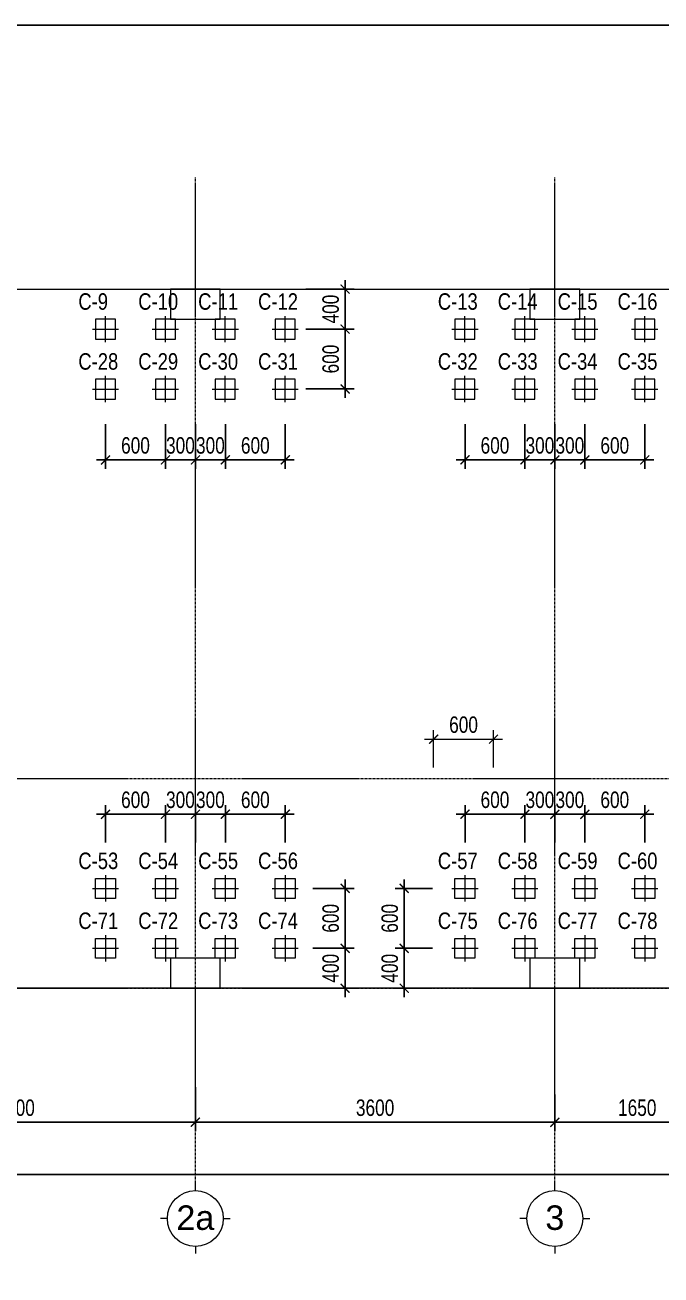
# Model space of a CAD drawing. Extents: x -165145 to 691808, y -202842 to 311040.
# Drawn here: x 223734 to 230104, y 71524 to 84039 of the extents above; entities that cross this region are included whole.
import ezdxf
from ezdxf.enums import TextEntityAlignment as Align

# ---------------------------------------------------------------- set-up
doc = ezdxf.new("R2010")
doc.units = 0
doc.header["$LTSCALE"] = 10
doc.header["$MEASUREMENT"] = 0
doc.linetypes.add('CENTER', pattern=[2, 1.25, -0.25, 0.25, -0.25])
doc.linetypes.add('HIDDEN', pattern=[2.3807, 1.587, -0.7937])
doc.layers.get('0').update_dxf_attribs({"linetype": 'CONTINUOUS'})
doc.layers.get('Defpoints').update_dxf_attribs({"color": 5, "linetype": 'CONTINUOUS'})
for name, color, linetype, lineweight in [('coc 20', 6, 'CONTINUOUS', 20), ('GE_KC_DIM', 1, 'CONTINUOUS', 20), ('GE_KC_GHICHU', 4, 'CONTINUOUS', 20), ('GE_KC_NETMANH', 8, 'CONTINUOUS', 20), ('GE_KC_NETTHAY', 2, 'CONTINUOUS', 20), ('GE_KC_TEXT', 4, 'CONTINUOUS', 20), ('GE_KC_TEXT TRUC', 4, 'CONTINUOUS', 20), ('GE_KC_TRUC', 5, 'CENTER', 20), ('L-SITE', 91, 'CONTINUOUS', 9)]:
    doc.layers.add(name, color=color, linetype=linetype, lineweight=lineweight)
doc.layers.add('GE_KC_AXIS', color=5, linetype='CENTER')
doc.styles.add('Arial', font='arial.ttf', dxfattribs={"height": 400})
doc.styles.add('GE_KC-Arial', font='arial.ttf', dxfattribs={"width": 0.75})
doc.dimstyles.new('GE_KC_DIM75', dxfattribs={"dimscale": 75, "dimtxt": 2.2, "dimasz": 1.2, "dimexe": 1.2, "dimexo": 0, "dimgap": 0.8, "dimtad": 1, "dimdec": 0, "dimzin": 1, "dimdsep": 46, "dimtxsty": 'GE_KC-Arial', "dimblk": 'ARCHTICK', "dimcen": 1.2, "dimdle": 1.2, "dimclrd": 1, "dimclre": 1, "dimclrt": 4, "dimadec": 0, "dimazin": 0, "dimtfac": 1, "dimtdec": 0, "dimtix": 1, "dimtmove": 2, "dimatfit": 3, "dimfxl": 0.15, "dimtvp": 0.833333, "dimtolj": 1, "dimtzin": 0, "dimarcsym": 0})

# ---------------------------------------------------------------- blocks, each defined once
blk = doc.blocks.new('Grid - M_Grid Head - Circle-24584-TẦNG 2')
at = {"layer": 'L-SITE'}
for p, q in [((0, 4), (0, 5)), ((-4, 0), (-5, 0)), ((4, 0), (5, 0)), ((0, -4), (0, -5))]:
    blk.add_line(p, q, dxfattribs=at)
blk.add_circle((0, 0), 4, dxfattribs=at)
blk = doc.blocks.new('_ArchTick')
at = {"color": 0, "linetype": 'ByBlock', "const_width": 0.15}
blk.add_lwpolyline([(-0.5, -0.5), (0.5, 0.5)], dxfattribs=at)
blk = doc.blocks.new('*D1466')
at = {"layer": 'Defpoints', "color": 0, "transparency": 16777216}
for p in [(10800, -1062), (12450, -1062), (12450, -1341)]:
    blk.add_point(p, dxfattribs=at)
at = {"layer": 'GE_KC_DIM', "color": 1, "lineweight": -2, "transparency": 16777216}
for p, q in [((10800, -1062), (10800, -1431)), ((12450, -1062), (12450, -1431)), ((10710, -1341), (12540, -1341))]:
    blk.add_line(p, q, dxfattribs=at)
at = {"layer": 'GE_KC_DIM', "color": 1, "lineweight": -2, "transparency": 16777216, "xscale": 90, "yscale": 90, "zscale": 90, "rotation": 180}
blk.add_blockref('_ArchTick', (10800, -1341), dxfattribs=at)
at = {"layer": 'GE_KC_DIM', "color": 1, "lineweight": -2, "transparency": 16777216, "xscale": 90, "yscale": 90, "zscale": 90}
blk.add_blockref('_ArchTick', (12450, -1341), dxfattribs=at)
at = {"layer": 'GE_KC_DIM', "color": 4, "transparency": 16777216, "insert": (11625, -1197), "char_height": 165, "attachment_point": 5, "style": 'GE_KC-Arial'}
blk.add_mtext('\\A1;1650', dxfattribs=at)
blk = doc.blocks.new('*D1468')
at = {"layer": 'Defpoints', "color": 0, "transparency": 16777216}
for p in [(-2650, -991), (14850, -1062), (14850, -1866)]:
    blk.add_point(p, dxfattribs=at)
at = {"layer": 'GE_KC_DIM', "color": 1, "lineweight": -2, "transparency": 16777216}
for p, q in [((-2650, -991), (-2650, -1956)), ((14850, -1062), (14850, -1956)), ((-2740, -1866), (14940, -1866))]:
    blk.add_line(p, q, dxfattribs=at)
at = {"layer": 'GE_KC_DIM', "color": 1, "lineweight": -2, "transparency": 16777216, "xscale": 90, "yscale": 90, "zscale": 90, "rotation": 180}
blk.add_blockref('_ArchTick', (-2650, -1866), dxfattribs=at)
at = {"layer": 'GE_KC_DIM', "color": 1, "lineweight": -2, "transparency": 16777216, "xscale": 90, "yscale": 90, "zscale": 90}
blk.add_blockref('_ArchTick', (14850, -1866), dxfattribs=at)
at = {"layer": 'GE_KC_DIM', "color": 4, "transparency": 16777216, "insert": (4525, -1710), "char_height": 165, "attachment_point": 5, "style": 'GE_KC-Arial'}
blk.add_mtext('\\A1;17500', dxfattribs=at)
blk = doc.blocks.new('*D1472')
at = {"layer": 'Defpoints', "color": 0, "transparency": 16777216}
for p in [(3600, -991), (7200, -991), (7200, -1341)]:
    blk.add_point(p, dxfattribs=at)
at = {"layer": 'GE_KC_DIM', "color": 1, "lineweight": -2, "transparency": 16777216}
for p, q in [((3600, -991), (3600, -1431)), ((7200, -991), (7200, -1431)), ((3510, -1341), (7290, -1341))]:
    blk.add_line(p, q, dxfattribs=at)
at = {"layer": 'GE_KC_DIM', "color": 1, "lineweight": -2, "transparency": 16777216, "xscale": 90, "yscale": 90, "zscale": 90, "rotation": 180}
blk.add_blockref('_ArchTick', (3600, -1341), dxfattribs=at)
at = {"layer": 'GE_KC_DIM', "color": 1, "lineweight": -2, "transparency": 16777216, "xscale": 90, "yscale": 90, "zscale": 90}
blk.add_blockref('_ArchTick', (7200, -1341), dxfattribs=at)
at = {"layer": 'GE_KC_DIM', "color": 4, "transparency": 16777216, "insert": (5400, -1197), "char_height": 165, "attachment_point": 5, "style": 'GE_KC-Arial'}
blk.add_mtext('\\A1;3600', dxfattribs=at)
blk = doc.blocks.new('*D1473')
at = {"layer": 'Defpoints', "color": 0, "transparency": 16777216}
for p in [(7200, -991), (10800, -1062), (10800, -1341)]:
    blk.add_point(p, dxfattribs=at)
at = {"layer": 'GE_KC_DIM', "color": 1, "lineweight": -2, "transparency": 16777216}
for p, q in [((7200, -991), (7200, -1431)), ((10800, -1062), (10800, -1431)), ((7110, -1341), (10890, -1341))]:
    blk.add_line(p, q, dxfattribs=at)
at = {"layer": 'GE_KC_DIM', "color": 1, "lineweight": -2, "transparency": 16777216, "xscale": 90, "yscale": 90, "zscale": 90, "rotation": 180}
blk.add_blockref('_ArchTick', (7200, -1341), dxfattribs=at)
at = {"layer": 'GE_KC_DIM', "color": 1, "lineweight": -2, "transparency": 16777216, "xscale": 90, "yscale": 90, "zscale": 90}
blk.add_blockref('_ArchTick', (10800, -1341), dxfattribs=at)
at = {"layer": 'GE_KC_DIM', "color": 4, "transparency": 16777216, "insert": (9000, -1197), "char_height": 165, "attachment_point": 5, "style": 'GE_KC-Arial'}
blk.add_mtext('\\A1;3600', dxfattribs=at)
blk = doc.blocks.new('coc20')
at = {"layer": 'coc 20', "color": 5, "linetype": 'CENTER', "ltscale": 0.5}
for p, q in [((8443.75, -16701.52), (8443.75, -16698.9)), ((8442.44, -16700.21), (8445.06, -16700.21))]:
    blk.add_line(p, q, dxfattribs=at)
at = {"layer": 'coc 20', "color": 0, "linetype": 'HIDDEN'}
blk.add_lwpolyline([(8442.75, -16701.21), (8444.75, -16701.21), (8444.75, -16699.21), (8442.75, -16699.21)], close=True, dxfattribs=at)
blk = doc.blocks.new('MB MONG')
at = {"layer": 'coc 20', "color": 6, "xscale": 100, "yscale": 100, "zscale": 100}
for p in [(-852925, 1676621), (-852325, 1676621), (-851725, 1676621), (-851125, 1676621), (-849325, 1676621), (-848725, 1676621), (-848125, 1676621), (-847525, 1676621), (-852925, 1676021), (-852325, 1676021), (-851725, 1676021), (-851125, 1676021), (-849325, 1676021), (-848725, 1676021), (-848125, 1676021), (-847525, 1676021)]:
    blk.add_blockref('coc20', p, dxfattribs=at)
at = {"layer": 'coc 20', "color": 6, "xscale": -100, "yscale": 100, "zscale": 100, "rotation": 180}
for p in [(-852925, -1669021), (-852325, -1669021), (-851725, -1669021), (-851125, -1669021), (-849325, -1669021), (-848725, -1669021), (-848125, -1669021), (-847525, -1669021), (-852925, -1669621), (-852325, -1669621), (-851725, -1669621), (-851125, -1669621), (-849325, -1669621), (-848725, -1669621), (-848125, -1669621), (-847525, -1669621)]:
    blk.add_blockref('coc20', p, dxfattribs=at)
blk = doc.blocks.new('*D1197')
at = {"layer": 'Defpoints', "color": 0, "transparency": 16777216}
for p in [(226546, 80995), (226940, 80995), (226546, 80395)]:
    blk.add_point(p, dxfattribs=at)
at = {"layer": 'GE_KC_DIM', "color": 1, "lineweight": -2, "transparency": 16777216}
for p, q in [((226546, 80995), (227030, 80995)), ((226940, 80305), (226940, 81085)), ((226546, 80395), (227030, 80395))]:
    blk.add_line(p, q, dxfattribs=at)
at = {"layer": 'GE_KC_DIM', "color": 1, "lineweight": -2, "transparency": 16777216, "xscale": 90, "yscale": 90, "zscale": 90}
for p, rotation in [((226940, 80995), 90), ((226940, 80395), 270)]:
    blk.add_blockref('_ArchTick', p, dxfattribs=dict(at, rotation=rotation))
at = {"layer": 'GE_KC_DIM', "color": 4, "transparency": 16777216, "insert": (226796, 80695), "char_height": 165, "attachment_point": 5, "rotation": 90, "style": 'GE_KC-Arial'}
blk.add_mtext('\\A1;600', dxfattribs=at)
blk = doc.blocks.new('*D1198')
at = {"layer": 'Defpoints', "color": 0, "transparency": 16777216}
for p in [(226546, 81395), (226940, 81395), (226546, 80995)]:
    blk.add_point(p, dxfattribs=at)
at = {"layer": 'GE_KC_DIM', "color": 1, "lineweight": -2, "transparency": 16777216}
for p, q in [((226940, 80905), (226940, 81485)), ((226546, 81395), (227030, 81395)), ((226546, 80995), (227030, 80995))]:
    blk.add_line(p, q, dxfattribs=at)
at = {"layer": 'GE_KC_DIM', "color": 1, "lineweight": -2, "transparency": 16777216, "xscale": 90, "yscale": 90, "zscale": 90}
for p, rotation in [((226940, 81395), 90), ((226940, 80995), 270)]:
    blk.add_blockref('_ArchTick', p, dxfattribs=dict(at, rotation=rotation))
at = {"layer": 'GE_KC_DIM', "color": 4, "transparency": 16777216, "insert": (226796, 81195), "char_height": 165, "attachment_point": 5, "rotation": 90, "style": 'GE_KC-Arial'}
blk.add_mtext('\\A1;400', dxfattribs=at)
blk = doc.blocks.new('*D1199')
at = {"layer": 'Defpoints', "color": 0, "transparency": 16777216}
for p in [(224541, 80042), (225141, 80042), (225141, 79685)]:
    blk.add_point(p, dxfattribs=at)
at = {"layer": 'GE_KC_DIM', "color": 1, "lineweight": -2, "transparency": 16777216}
for p, q in [((224541, 80042), (224541, 79595)), ((225141, 80042), (225141, 79595)), ((224451, 79685), (225231, 79685))]:
    blk.add_line(p, q, dxfattribs=at)
at = {"layer": 'GE_KC_DIM', "color": 1, "lineweight": -2, "transparency": 16777216, "xscale": 90, "yscale": 90, "zscale": 90, "rotation": 180}
blk.add_blockref('_ArchTick', (224541, 79685), dxfattribs=at)
at = {"layer": 'GE_KC_DIM', "color": 1, "lineweight": -2, "transparency": 16777216, "xscale": 90, "yscale": 90, "zscale": 90}
blk.add_blockref('_ArchTick', (225141, 79685), dxfattribs=at)
at = {"layer": 'GE_KC_DIM', "color": 4, "transparency": 16777216, "insert": (224841, 79829), "char_height": 165, "attachment_point": 5, "style": 'GE_KC-Arial'}
blk.add_mtext('\\A1;600', dxfattribs=at)
blk = doc.blocks.new('*D1200')
at = {"layer": 'Defpoints', "color": 0, "transparency": 16777216}
for p in [(225141, 80042), (225441, 80042), (225441, 79685)]:
    blk.add_point(p, dxfattribs=at)
at = {"layer": 'GE_KC_DIM', "color": 1, "lineweight": -2, "transparency": 16777216}
for p, q in [((225141, 80042), (225141, 79595)), ((225441, 80042), (225441, 79595)), ((225141, 79685), (225051, 79685)), ((225141, 79685), (225441, 79685)), ((225441, 79685), (225531, 79685))]:
    blk.add_line(p, q, dxfattribs=at)
at = {"layer": 'GE_KC_DIM', "color": 1, "lineweight": -2, "transparency": 16777216, "xscale": 90, "yscale": 90, "zscale": 90}
blk.add_blockref('_ArchTick', (225141, 79685), dxfattribs=at)
at = {"layer": 'GE_KC_DIM', "color": 1, "lineweight": -2, "transparency": 16777216, "xscale": 90, "yscale": 90, "zscale": 90, "rotation": 180}
blk.add_blockref('_ArchTick', (225441, 79685), dxfattribs=at)
at = {"layer": 'GE_KC_DIM', "color": 4, "transparency": 16777216, "insert": (225291, 79829), "char_height": 165, "attachment_point": 5, "style": 'GE_KC-Arial'}
blk.add_mtext('\\A1;300', dxfattribs=at)
blk = doc.blocks.new('*D1201')
at = {"layer": 'Defpoints', "color": 0, "transparency": 16777216}
for p in [(225441, 80042), (225741, 80042), (225741, 79685)]:
    blk.add_point(p, dxfattribs=at)
at = {"layer": 'GE_KC_DIM', "color": 1, "lineweight": -2, "transparency": 16777216}
for p, q in [((225441, 80042), (225441, 79595)), ((225741, 80042), (225741, 79595)), ((225441, 79685), (225351, 79685)), ((225441, 79685), (225741, 79685)), ((225741, 79685), (225831, 79685))]:
    blk.add_line(p, q, dxfattribs=at)
at = {"layer": 'GE_KC_DIM', "color": 1, "lineweight": -2, "transparency": 16777216, "xscale": 90, "yscale": 90, "zscale": 90}
blk.add_blockref('_ArchTick', (225441, 79685), dxfattribs=at)
at = {"layer": 'GE_KC_DIM', "color": 1, "lineweight": -2, "transparency": 16777216, "xscale": 90, "yscale": 90, "zscale": 90, "rotation": 180}
blk.add_blockref('_ArchTick', (225741, 79685), dxfattribs=at)
at = {"layer": 'GE_KC_DIM', "color": 4, "transparency": 16777216, "insert": (225591, 79829), "char_height": 165, "attachment_point": 5, "style": 'GE_KC-Arial'}
blk.add_mtext('\\A1;300', dxfattribs=at)
blk = doc.blocks.new('*D1202')
at = {"layer": 'Defpoints', "color": 0, "transparency": 16777216}
for p in [(225741, 80042), (226341, 80042), (226341, 79685)]:
    blk.add_point(p, dxfattribs=at)
at = {"layer": 'GE_KC_DIM', "color": 1, "lineweight": -2, "transparency": 16777216}
for p, q in [((225741, 80042), (225741, 79595)), ((226341, 80042), (226341, 79595)), ((225651, 79685), (226431, 79685))]:
    blk.add_line(p, q, dxfattribs=at)
at = {"layer": 'GE_KC_DIM', "color": 1, "lineweight": -2, "transparency": 16777216, "xscale": 90, "yscale": 90, "zscale": 90, "rotation": 180}
blk.add_blockref('_ArchTick', (225741, 79685), dxfattribs=at)
at = {"layer": 'GE_KC_DIM', "color": 1, "lineweight": -2, "transparency": 16777216, "xscale": 90, "yscale": 90, "zscale": 90}
blk.add_blockref('_ArchTick', (226341, 79685), dxfattribs=at)
at = {"layer": 'GE_KC_DIM', "color": 4, "transparency": 16777216, "insert": (226041, 79829), "char_height": 165, "attachment_point": 5, "style": 'GE_KC-Arial'}
blk.add_mtext('\\A1;600', dxfattribs=at)
blk = doc.blocks.new('*D1205')
at = {"layer": 'Defpoints', "color": 0, "transparency": 16777216}
for p in [(228141, 80042), (228741, 80042), (228741, 79685)]:
    blk.add_point(p, dxfattribs=at)
at = {"layer": 'GE_KC_DIM', "color": 1, "lineweight": -2, "transparency": 16777216}
for p, q in [((228141, 80042), (228141, 79595)), ((228741, 80042), (228741, 79595)), ((228051, 79685), (228831, 79685))]:
    blk.add_line(p, q, dxfattribs=at)
at = {"layer": 'GE_KC_DIM', "color": 1, "lineweight": -2, "transparency": 16777216, "xscale": 90, "yscale": 90, "zscale": 90, "rotation": 180}
blk.add_blockref('_ArchTick', (228141, 79685), dxfattribs=at)
at = {"layer": 'GE_KC_DIM', "color": 1, "lineweight": -2, "transparency": 16777216, "xscale": 90, "yscale": 90, "zscale": 90}
blk.add_blockref('_ArchTick', (228741, 79685), dxfattribs=at)
at = {"layer": 'GE_KC_DIM', "color": 4, "transparency": 16777216, "insert": (228441, 79829), "char_height": 165, "attachment_point": 5, "style": 'GE_KC-Arial'}
blk.add_mtext('\\A1;600', dxfattribs=at)
blk = doc.blocks.new('*D1206')
at = {"layer": 'Defpoints', "color": 0, "transparency": 16777216}
for p in [(228741, 80042), (229041, 80042), (229041, 79685)]:
    blk.add_point(p, dxfattribs=at)
at = {"layer": 'GE_KC_DIM', "color": 1, "lineweight": -2, "transparency": 16777216}
for p, q in [((228741, 80042), (228741, 79595)), ((229041, 80042), (229041, 79595)), ((228741, 79685), (228651, 79685)), ((228741, 79685), (229041, 79685)), ((229041, 79685), (229131, 79685))]:
    blk.add_line(p, q, dxfattribs=at)
at = {"layer": 'GE_KC_DIM', "color": 1, "lineweight": -2, "transparency": 16777216, "xscale": 90, "yscale": 90, "zscale": 90}
blk.add_blockref('_ArchTick', (228741, 79685), dxfattribs=at)
at = {"layer": 'GE_KC_DIM', "color": 1, "lineweight": -2, "transparency": 16777216, "xscale": 90, "yscale": 90, "zscale": 90, "rotation": 180}
blk.add_blockref('_ArchTick', (229041, 79685), dxfattribs=at)
at = {"layer": 'GE_KC_DIM', "color": 4, "transparency": 16777216, "insert": (228891, 79829), "char_height": 165, "attachment_point": 5, "style": 'GE_KC-Arial'}
blk.add_mtext('\\A1;300', dxfattribs=at)
blk = doc.blocks.new('*D1207')
at = {"layer": 'Defpoints', "color": 0, "transparency": 16777216}
for p in [(229041, 80042), (229341, 80042), (229341, 79685)]:
    blk.add_point(p, dxfattribs=at)
at = {"layer": 'GE_KC_DIM', "color": 1, "lineweight": -2, "transparency": 16777216}
for p, q in [((229041, 80042), (229041, 79595)), ((229341, 80042), (229341, 79595)), ((229041, 79685), (228951, 79685)), ((229041, 79685), (229341, 79685)), ((229341, 79685), (229431, 79685))]:
    blk.add_line(p, q, dxfattribs=at)
at = {"layer": 'GE_KC_DIM', "color": 1, "lineweight": -2, "transparency": 16777216, "xscale": 90, "yscale": 90, "zscale": 90}
blk.add_blockref('_ArchTick', (229041, 79685), dxfattribs=at)
at = {"layer": 'GE_KC_DIM', "color": 1, "lineweight": -2, "transparency": 16777216, "xscale": 90, "yscale": 90, "zscale": 90, "rotation": 180}
blk.add_blockref('_ArchTick', (229341, 79685), dxfattribs=at)
at = {"layer": 'GE_KC_DIM', "color": 4, "transparency": 16777216, "insert": (229191, 79829), "char_height": 165, "attachment_point": 5, "style": 'GE_KC-Arial'}
blk.add_mtext('\\A1;300', dxfattribs=at)
blk = doc.blocks.new('*D1208')
at = {"layer": 'Defpoints', "color": 0, "transparency": 16777216}
for p in [(229341, 80042), (229941, 80042), (229941, 79685)]:
    blk.add_point(p, dxfattribs=at)
at = {"layer": 'GE_KC_DIM', "color": 1, "lineweight": -2, "transparency": 16777216}
for p, q in [((229341, 80042), (229341, 79595)), ((229941, 80042), (229941, 79595)), ((229251, 79685), (230031, 79685))]:
    blk.add_line(p, q, dxfattribs=at)
at = {"layer": 'GE_KC_DIM', "color": 1, "lineweight": -2, "transparency": 16777216, "xscale": 90, "yscale": 90, "zscale": 90, "rotation": 180}
blk.add_blockref('_ArchTick', (229341, 79685), dxfattribs=at)
at = {"layer": 'GE_KC_DIM', "color": 1, "lineweight": -2, "transparency": 16777216, "xscale": 90, "yscale": 90, "zscale": 90}
blk.add_blockref('_ArchTick', (229941, 79685), dxfattribs=at)
at = {"layer": 'GE_KC_DIM', "color": 4, "transparency": 16777216, "insert": (229641, 79829), "char_height": 165, "attachment_point": 5, "style": 'GE_KC-Arial'}
blk.add_mtext('\\A1;600', dxfattribs=at)
blk = doc.blocks.new('*D1227')
at = {"layer": 'Defpoints', "color": 0, "transparency": 16777216}
for p in [(226617, 75395), (226940, 75395), (226617, 74795)]:
    blk.add_point(p, dxfattribs=at)
at = {"layer": 'GE_KC_DIM', "color": 1, "lineweight": -2, "transparency": 16777216}
for p, q in [((226940, 74705), (226940, 75485)), ((226617, 75395), (227030, 75395)), ((226617, 74795), (227030, 74795))]:
    blk.add_line(p, q, dxfattribs=at)
at = {"layer": 'GE_KC_DIM', "color": 1, "lineweight": -2, "transparency": 16777216, "xscale": 90, "yscale": 90, "zscale": 90}
for p, rotation in [((226940, 75395), 90), ((226940, 74795), 270)]:
    blk.add_blockref('_ArchTick', p, dxfattribs=dict(at, rotation=rotation))
at = {"layer": 'GE_KC_DIM', "color": 4, "transparency": 16777216, "insert": (226796, 75095), "char_height": 165, "attachment_point": 5, "rotation": 90, "style": 'GE_KC-Arial'}
blk.add_mtext('\\A1;600', dxfattribs=at)
blk = doc.blocks.new('*D1228')
at = {"layer": 'Defpoints', "color": 0, "transparency": 16777216}
for p in [(226617, 74795), (226940, 74795), (226617, 74395)]:
    blk.add_point(p, dxfattribs=at)
at = {"layer": 'GE_KC_DIM', "color": 1, "lineweight": -2, "transparency": 16777216}
for p, q in [((226940, 74305), (226940, 74885)), ((226617, 74795), (227030, 74795)), ((226617, 74395), (227030, 74395))]:
    blk.add_line(p, q, dxfattribs=at)
at = {"layer": 'GE_KC_DIM', "color": 1, "lineweight": -2, "transparency": 16777216, "xscale": 90, "yscale": 90, "zscale": 90}
for p, rotation in [((226940, 74795), 90), ((226940, 74395), 270)]:
    blk.add_blockref('_ArchTick', p, dxfattribs=dict(at, rotation=rotation))
at = {"layer": 'GE_KC_DIM', "color": 4, "transparency": 16777216, "insert": (226796, 74595), "char_height": 165, "attachment_point": 5, "rotation": 90, "style": 'GE_KC-Arial'}
blk.add_mtext('\\A1;400', dxfattribs=at)
blk = doc.blocks.new('*D1229')
at = {"layer": 'Defpoints', "color": 0, "transparency": 16777216}
for p in [(225141, 76137), (224541, 75853), (225141, 75853)]:
    blk.add_point(p, dxfattribs=at)
at = {"layer": 'GE_KC_DIM', "color": 1, "lineweight": -2, "transparency": 16777216}
for p, q in [((224541, 75853), (224541, 76227)), ((225141, 75853), (225141, 76227)), ((224451, 76137), (225231, 76137))]:
    blk.add_line(p, q, dxfattribs=at)
at = {"layer": 'GE_KC_DIM', "color": 1, "lineweight": -2, "transparency": 16777216, "xscale": 90, "yscale": 90, "zscale": 90, "rotation": 180}
blk.add_blockref('_ArchTick', (224541, 76137), dxfattribs=at)
at = {"layer": 'GE_KC_DIM', "color": 1, "lineweight": -2, "transparency": 16777216, "xscale": 90, "yscale": 90, "zscale": 90}
blk.add_blockref('_ArchTick', (225141, 76137), dxfattribs=at)
at = {"layer": 'GE_KC_DIM', "color": 4, "transparency": 16777216, "insert": (224841, 76281), "char_height": 165, "attachment_point": 5, "style": 'GE_KC-Arial'}
blk.add_mtext('\\A1;600', dxfattribs=at)
blk = doc.blocks.new('*D1230')
at = {"layer": 'Defpoints', "color": 0, "transparency": 16777216}
for p in [(225441, 76137), (225141, 75853), (225441, 75853)]:
    blk.add_point(p, dxfattribs=at)
at = {"layer": 'GE_KC_DIM', "color": 1, "lineweight": -2, "transparency": 16777216}
for p, q in [((225141, 75853), (225141, 76227)), ((225441, 75853), (225441, 76227)), ((225141, 76137), (225051, 76137)), ((225141, 76137), (225441, 76137)), ((225441, 76137), (225531, 76137))]:
    blk.add_line(p, q, dxfattribs=at)
at = {"layer": 'GE_KC_DIM', "color": 1, "lineweight": -2, "transparency": 16777216, "xscale": 90, "yscale": 90, "zscale": 90}
blk.add_blockref('_ArchTick', (225141, 76137), dxfattribs=at)
at = {"layer": 'GE_KC_DIM', "color": 1, "lineweight": -2, "transparency": 16777216, "xscale": 90, "yscale": 90, "zscale": 90, "rotation": 180}
blk.add_blockref('_ArchTick', (225441, 76137), dxfattribs=at)
at = {"layer": 'GE_KC_DIM', "color": 4, "transparency": 16777216, "insert": (225291, 76281), "char_height": 165, "attachment_point": 5, "style": 'GE_KC-Arial'}
blk.add_mtext('\\A1;300', dxfattribs=at)
blk = doc.blocks.new('*D1231')
at = {"layer": 'Defpoints', "color": 0, "transparency": 16777216}
for p in [(225741, 76137), (225441, 75853), (225741, 75853)]:
    blk.add_point(p, dxfattribs=at)
at = {"layer": 'GE_KC_DIM', "color": 1, "lineweight": -2, "transparency": 16777216}
for p, q in [((225441, 75853), (225441, 76227)), ((225741, 75853), (225741, 76227)), ((225441, 76137), (225351, 76137)), ((225441, 76137), (225741, 76137)), ((225741, 76137), (225831, 76137))]:
    blk.add_line(p, q, dxfattribs=at)
at = {"layer": 'GE_KC_DIM', "color": 1, "lineweight": -2, "transparency": 16777216, "xscale": 90, "yscale": 90, "zscale": 90}
blk.add_blockref('_ArchTick', (225441, 76137), dxfattribs=at)
at = {"layer": 'GE_KC_DIM', "color": 1, "lineweight": -2, "transparency": 16777216, "xscale": 90, "yscale": 90, "zscale": 90, "rotation": 180}
blk.add_blockref('_ArchTick', (225741, 76137), dxfattribs=at)
at = {"layer": 'GE_KC_DIM', "color": 4, "transparency": 16777216, "insert": (225591, 76281), "char_height": 165, "attachment_point": 5, "style": 'GE_KC-Arial'}
blk.add_mtext('\\A1;300', dxfattribs=at)
blk = doc.blocks.new('*D1232')
at = {"layer": 'Defpoints', "color": 0, "transparency": 16777216}
for p in [(226341, 76137), (225741, 75853), (226341, 75853)]:
    blk.add_point(p, dxfattribs=at)
at = {"layer": 'GE_KC_DIM', "color": 1, "lineweight": -2, "transparency": 16777216}
for p, q in [((225741, 75853), (225741, 76227)), ((226341, 75853), (226341, 76227)), ((225651, 76137), (226431, 76137))]:
    blk.add_line(p, q, dxfattribs=at)
at = {"layer": 'GE_KC_DIM', "color": 1, "lineweight": -2, "transparency": 16777216, "xscale": 90, "yscale": 90, "zscale": 90, "rotation": 180}
blk.add_blockref('_ArchTick', (225741, 76137), dxfattribs=at)
at = {"layer": 'GE_KC_DIM', "color": 1, "lineweight": -2, "transparency": 16777216, "xscale": 90, "yscale": 90, "zscale": 90}
blk.add_blockref('_ArchTick', (226341, 76137), dxfattribs=at)
at = {"layer": 'GE_KC_DIM', "color": 4, "transparency": 16777216, "insert": (226041, 76281), "char_height": 165, "attachment_point": 5, "style": 'GE_KC-Arial'}
blk.add_mtext('\\A1;600', dxfattribs=at)
blk = doc.blocks.new('*D1233')
at = {"layer": 'Defpoints', "color": 0, "transparency": 16777216}
for p in [(228741, 76137), (228141, 75853), (228741, 75853)]:
    blk.add_point(p, dxfattribs=at)
at = {"layer": 'GE_KC_DIM', "color": 1, "lineweight": -2, "transparency": 16777216}
for p, q in [((228141, 75853), (228141, 76227)), ((228741, 75853), (228741, 76227)), ((228051, 76137), (228831, 76137))]:
    blk.add_line(p, q, dxfattribs=at)
at = {"layer": 'GE_KC_DIM', "color": 1, "lineweight": -2, "transparency": 16777216, "xscale": 90, "yscale": 90, "zscale": 90, "rotation": 180}
blk.add_blockref('_ArchTick', (228141, 76137), dxfattribs=at)
at = {"layer": 'GE_KC_DIM', "color": 1, "lineweight": -2, "transparency": 16777216, "xscale": 90, "yscale": 90, "zscale": 90}
blk.add_blockref('_ArchTick', (228741, 76137), dxfattribs=at)
at = {"layer": 'GE_KC_DIM', "color": 4, "transparency": 16777216, "insert": (228441, 76281), "char_height": 165, "attachment_point": 5, "style": 'GE_KC-Arial'}
blk.add_mtext('\\A1;600', dxfattribs=at)
blk = doc.blocks.new('*D1234')
at = {"layer": 'Defpoints', "color": 0, "transparency": 16777216}
for p in [(229041, 76137), (228741, 75853), (229041, 75853)]:
    blk.add_point(p, dxfattribs=at)
at = {"layer": 'GE_KC_DIM', "color": 1, "lineweight": -2, "transparency": 16777216}
for p, q in [((228741, 75853), (228741, 76227)), ((229041, 75853), (229041, 76227)), ((228741, 76137), (228651, 76137)), ((228741, 76137), (229041, 76137)), ((229041, 76137), (229131, 76137))]:
    blk.add_line(p, q, dxfattribs=at)
at = {"layer": 'GE_KC_DIM', "color": 1, "lineweight": -2, "transparency": 16777216, "xscale": 90, "yscale": 90, "zscale": 90}
blk.add_blockref('_ArchTick', (228741, 76137), dxfattribs=at)
at = {"layer": 'GE_KC_DIM', "color": 1, "lineweight": -2, "transparency": 16777216, "xscale": 90, "yscale": 90, "zscale": 90, "rotation": 180}
blk.add_blockref('_ArchTick', (229041, 76137), dxfattribs=at)
at = {"layer": 'GE_KC_DIM', "color": 4, "transparency": 16777216, "insert": (228891, 76281), "char_height": 165, "attachment_point": 5, "style": 'GE_KC-Arial'}
blk.add_mtext('\\A1;300', dxfattribs=at)
blk = doc.blocks.new('*D1235')
at = {"layer": 'Defpoints', "color": 0, "transparency": 16777216}
for p in [(229341, 76137), (229041, 75853), (229341, 75853)]:
    blk.add_point(p, dxfattribs=at)
at = {"layer": 'GE_KC_DIM', "color": 1, "lineweight": -2, "transparency": 16777216}
for p, q in [((229041, 75853), (229041, 76227)), ((229341, 75853), (229341, 76227)), ((229041, 76137), (228951, 76137)), ((229041, 76137), (229341, 76137)), ((229341, 76137), (229431, 76137))]:
    blk.add_line(p, q, dxfattribs=at)
at = {"layer": 'GE_KC_DIM', "color": 1, "lineweight": -2, "transparency": 16777216, "xscale": 90, "yscale": 90, "zscale": 90}
blk.add_blockref('_ArchTick', (229041, 76137), dxfattribs=at)
at = {"layer": 'GE_KC_DIM', "color": 1, "lineweight": -2, "transparency": 16777216, "xscale": 90, "yscale": 90, "zscale": 90, "rotation": 180}
blk.add_blockref('_ArchTick', (229341, 76137), dxfattribs=at)
at = {"layer": 'GE_KC_DIM', "color": 4, "transparency": 16777216, "insert": (229191, 76281), "char_height": 165, "attachment_point": 5, "style": 'GE_KC-Arial'}
blk.add_mtext('\\A1;300', dxfattribs=at)
blk = doc.blocks.new('*D1236')
at = {"layer": 'Defpoints', "color": 0, "transparency": 16777216}
for p in [(229941, 76137), (229341, 75853), (229941, 75853)]:
    blk.add_point(p, dxfattribs=at)
at = {"layer": 'GE_KC_DIM', "color": 1, "lineweight": -2, "transparency": 16777216}
for p, q in [((229341, 75853), (229341, 76227)), ((229941, 75853), (229941, 76227)), ((229251, 76137), (230031, 76137))]:
    blk.add_line(p, q, dxfattribs=at)
at = {"layer": 'GE_KC_DIM', "color": 1, "lineweight": -2, "transparency": 16777216, "xscale": 90, "yscale": 90, "zscale": 90, "rotation": 180}
blk.add_blockref('_ArchTick', (229341, 76137), dxfattribs=at)
at = {"layer": 'GE_KC_DIM', "color": 1, "lineweight": -2, "transparency": 16777216, "xscale": 90, "yscale": 90, "zscale": 90}
blk.add_blockref('_ArchTick', (229941, 76137), dxfattribs=at)
at = {"layer": 'GE_KC_DIM', "color": 4, "transparency": 16777216, "insert": (229641, 76281), "char_height": 165, "attachment_point": 5, "style": 'GE_KC-Arial'}
blk.add_mtext('\\A1;600', dxfattribs=at)
blk = doc.blocks.new('*D1237')
at = {"layer": 'Defpoints', "color": 0, "transparency": 16777216}
for p in [(227532, 75395), (227816, 75395), (227816, 74795)]:
    blk.add_point(p, dxfattribs=at)
at = {"layer": 'GE_KC_DIM', "color": 1, "lineweight": -2, "transparency": 16777216}
for p, q in [((227532, 74705), (227532, 75485)), ((227816, 75395), (227442, 75395)), ((227816, 74795), (227442, 74795))]:
    blk.add_line(p, q, dxfattribs=at)
at = {"layer": 'GE_KC_DIM', "color": 1, "lineweight": -2, "transparency": 16777216, "xscale": 90, "yscale": 90, "zscale": 90}
for p, rotation in [((227532, 75395), 90), ((227532, 74795), 270)]:
    blk.add_blockref('_ArchTick', p, dxfattribs=dict(at, rotation=rotation))
at = {"layer": 'GE_KC_DIM', "color": 4, "transparency": 16777216, "insert": (227388, 75095), "char_height": 165, "attachment_point": 5, "rotation": 90, "style": 'GE_KC-Arial'}
blk.add_mtext('\\A1;600', dxfattribs=at)
blk = doc.blocks.new('*D1238')
at = {"layer": 'Defpoints', "color": 0, "transparency": 16777216}
for p in [(227532, 74795), (227816, 74795), (227816, 74395)]:
    blk.add_point(p, dxfattribs=at)
at = {"layer": 'GE_KC_DIM', "color": 1, "lineweight": -2, "transparency": 16777216}
for p, q in [((227532, 74305), (227532, 74885)), ((227816, 74795), (227442, 74795)), ((227816, 74395), (227442, 74395))]:
    blk.add_line(p, q, dxfattribs=at)
at = {"layer": 'GE_KC_DIM', "color": 1, "lineweight": -2, "transparency": 16777216, "xscale": 90, "yscale": 90, "zscale": 90}
for p, rotation in [((227532, 74795), 90), ((227532, 74395), 270)]:
    blk.add_blockref('_ArchTick', p, dxfattribs=dict(at, rotation=rotation))
at = {"layer": 'GE_KC_DIM', "color": 4, "transparency": 16777216, "insert": (227388, 74595), "char_height": 165, "attachment_point": 5, "rotation": 90, "style": 'GE_KC-Arial'}
blk.add_mtext('\\A1;400', dxfattribs=at)
blk = doc.blocks.new('TRUC')
at = {"layer": 'GE_KC_TRUC', "ltscale": 2}
for p, q in [((7200, -1955.6), (7200, 8124.4)), ((10800, -1955.6), (10800, 8124.4)), ((-4139.6, 7000), (16969.7, 7000)), ((-4139.6, 2100), (16969.7, 2100)), ((-4139.6, 0), (16969.7, 0))]:
    blk.add_line(p, q, dxfattribs=at)
at = {"layer": 'GE_KC_TEXT TRUC', "lineweight": 9, "xscale": 70, "yscale": 70, "zscale": 70, "rotation": 270}
for p in [(7200, -2305.6), (10800, -2305.6)]:
    blk.add_blockref('Grid - M_Grid Head - Circle-24584-TẦNG 2', p, dxfattribs=at)
at = {"layer": 'GE_KC_TEXT TRUC', "style": 'Arial'}
for s, p in [('2a', (7200, -2419.2)), ('3', (10800, -2419.2))]:
    blk.add_text(s, height=245, dxfattribs=at).set_placement(p, align=Align.CENTER)
at = {"layer": 'GE_KC_DIM'}
dim = blk.add_linear_dim(base=(14850, -1866.2), p1=(-2650, -990.7), p2=(14850, -1061.9), dimstyle='GE_KC_DIM75', dxfattribs=at)
dim.commit()
dim.dimension.update_dxf_attribs({"geometry": '*D1468', "text_midpoint": (4525, -1710.5), "dimtype": 128})
for base, p1, p2, picture, middle in [((7200, -1341.2), (3600, -990.7), (7200, -990.7), '*D1472', (5400, -1196.9)), ((10800, -1341.2), (7200, -990.7), (10800, -1061.9), '*D1473', (9000, -1196.9)), ((12450, -1341.2), (10800, -1061.9), (12450, -1061.9), '*D1466', (11625, -1197))]:
    dim = blk.add_linear_dim(base=base, p1=p1, p2=p2, dimstyle='GE_KC_DIM75', dxfattribs=at)
    dim.commit()
    dim.dimension.update_dxf_attribs({"geometry": picture, "text_midpoint": middle})

msp = doc.modelspace()

# ---------------------------------------------------------------- linework, layer by layer
at = {"layer": 'Defpoints'}
msp.add_lwpolyline([(212954.62104, 84039.32784), (238829.62104, 84039.32784), (238829.62104, 62514.32784), (212954.62104, 62514.32784)], close=True, dxfattribs=at)
msp.add_lwpolyline([(212954.62104, 84039.32784), (238829.62104, 84039.32784), (238829.62104, 62514.32784), (212954.62104, 62514.32784)], close=True, dxfattribs=at)
at = {"layer": 'GE_KC_DIM', "color": 1}
for p, q in [((227826.39304, 76604.56385), (227826.39304, 76978.62933)), ((228426.39304, 76604.56385), (228426.39304, 76978.62933)), ((227736.39304, 76888.62933), (228516.39304, 76888.62933))]:
    msp.add_line(p, q, dxfattribs=at)
at = {"layer": 'GE_KC_DIM', "color": 250}
msp.add_lwpolyline([(215590.58154, 81394.64919), (233090.58154, 81394.64919), (233090.58154, 74394.62437), (215590.58154, 74394.62437)], close=True, dxfattribs=at)
at = {"layer": 'GE_KC_NETMANH'}
msp.add_line((174130.40086, 84039.32784), (385223.40086, 84039.32784), dxfattribs=at)
at = {"layer": 'GE_KC_NETTHAY', "color": 250, "linetype": 'Continuous'}
for points in [[(225690.58154, 81394.62384), (225190.58154, 81394.62384), (225190.58154, 81094.62384), (225690.58154, 81094.62384)], [(229290.58154, 81394.62384), (228790.58154, 81394.62384), (228790.58154, 81094.62384), (229290.58154, 81094.62384)], [(225690.58154, 74694.62584), (225190.58154, 74694.62584), (225190.58154, 74394.62584), (225690.58154, 74394.62584)], [(229290.58154, 74694.62584), (228790.58154, 74694.62584), (228790.58154, 74394.62584), (229290.58154, 74394.62584)]]:
    msp.add_lwpolyline(points, close=True, dxfattribs=at)

# ---------------------------------------------------------------- block references
at = {"layer": 'GE_KC_AXIS', "linetype": 'Continuous'}
msp.add_blockref('TRUC', (218240.58154, 74394.62437), dxfattribs=at)
at = {"layer": 'GE_KC_DIM', "color": 1, "xscale": 90, "yscale": 90, "zscale": 90, "rotation": 180}
msp.add_blockref('_ArchTick', (227826.39304, 76888.62933), dxfattribs=at)
at = {"layer": 'GE_KC_DIM', "color": 1, "xscale": 90, "yscale": 90, "zscale": 90}
msp.add_blockref('_ArchTick', (228426.39304, 76888.62933), dxfattribs=at)
at = {"layer": 'GE_KC_GHICHU'}
msp.add_blockref('MB MONG', (233090.58154, 74394.62437), dxfattribs=at)

# ---------------------------------------------------------------- texts
at = {"layer": 'GE_KC_DIM', "color": 4, "insert": (228126.39304, 77032.87388), "char_height": 165, "attachment_point": 5, "style": 'GE_KC-Arial'}
msp.add_mtext('\\A1;600', dxfattribs=at)
at = {"layer": 'GE_KC_TEXT', "linetype": 'Continuous', "style": 'GE_KC-Arial', "width": 0.8}
for s, p in [('C-9', (224268.69129, 81188.26138)), ('C-10', (224868.69129, 81188.26138)), ('C-11', (225468.69129, 81188.28673)), ('C-12', (226068.69129, 81188.26138)), ('C-13', (227868.69129, 81188.28673)), ('C-14', (228468.69129, 81188.28673)), ('C-15', (229068.69129, 81188.28673)), ('C-16', (229668.69129, 81188.28673)), ('C-28', (224268.69129, 80588.26138)), ('C-29', (224868.69129, 80588.26138)), ('C-30', (225468.69129, 80588.28673)), ('C-31', (226068.69129, 80588.26138)), ('C-32', (227868.69129, 80588.28673)), ('C-33', (228468.69129, 80588.28673)), ('C-34', (229068.69129, 80588.28673)), ('C-35', (229668.69129, 80588.28673)), ('C-53', (224268.69129, 75588.23656)), ('C-54', (224868.69129, 75588.23656)), ('C-55', (225468.69129, 75588.26191)), ('C-56', (226068.69129, 75588.23656)), ('C-57', (227868.69129, 75588.26191)), ('C-58', (228468.69129, 75588.26191)), ('C-59', (229068.69129, 75588.26191)), ('C-60', (229668.69129, 75588.26191)), ('C-71', (224268.69129, 74988.23656)), ('C-72', (224868.69129, 74988.23656)), ('C-73', (225468.69129, 74988.26191)), ('C-74', (226068.69129, 74988.23656)), ('C-75', (227868.69129, 74988.26191)), ('C-76', (228468.69129, 74988.26191)), ('C-77', (229068.69129, 74988.26191)), ('C-78', (229668.69129, 74988.26191))]:
    msp.add_text(s, height=165, dxfattribs=at).set_placement(p)

# ---------------------------------------------------------------- dimensions: what is measured, and where the dimension line sits
at = {"layer": 'GE_KC_DIM'}
for base, p1, p2, picture, middle in [((226940.49113, 81394.59701), (226546.33429, 80994.62384), (226546.33429, 81394.59701), '*D1198', (226796.24659, 81194.61042)), ((226940.49113, 80994.62384), (226546.33429, 80394.62384), (226546.33429, 80994.62384), '*D1197', (226796.24659, 80694.62384)), ((226940.49113, 75394.59901), (226616.80913, 74794.59901), (226616.80913, 75394.59901), '*D1227', (226796.24659, 75094.59901)), ((227532.10415, 75394.59901), (227816.35807, 74794.59901), (227816.35807, 75394.59901), '*D1237', (227387.8596, 75094.59901)), ((226940.49113, 74794.59901), (226616.80913, 74394.62584), (226616.80913, 74794.59901), '*D1228', (226796.24659, 74594.61243)), ((227532.10415, 74794.59901), (227816.35807, 74394.62584), (227816.35807, 74794.59901), '*D1238', (227387.8596, 74594.61243))]:
    dim = msp.add_linear_dim(base=base, p1=p1, p2=p2, angle=90, dimstyle='GE_KC_DIM75', dxfattribs=at)
    dim.commit()
    dim.dimension.update_dxf_attribs({"geometry": picture, "text_midpoint": middle})
for base, p1, p2, picture, middle in [((225140.58154, 79685.13199), (224540.58154, 80042.16729), (225140.58154, 80042.16729), '*D1199', (224840.58154, 79829.37654)), ((225440.58154, 79685.13199), (225140.58154, 80042.16729), (225440.58154, 80042.16729), '*D1200', (225290.58154, 79829.43281)), ((225740.58154, 79685.13199), (225440.58154, 80042.16729), (225740.58154, 80042.16729), '*D1201', (225590.58154, 79829.43281)), ((226340.58154, 79685.13199), (225740.58154, 80042.16729), (226340.58154, 80042.16729), '*D1202', (226040.58154, 79829.37654)), ((228740.58154, 79685.13199), (228140.58154, 80042.16729), (228740.58154, 80042.16729), '*D1205', (228440.58154, 79829.37654)), ((229040.58154, 79685.13199), (228740.58154, 80042.16729), (229040.58154, 80042.16729), '*D1206', (228890.58154, 79829.43281)), ((229340.58154, 79685.13199), (229040.58154, 80042.16729), (229340.58154, 80042.16729), '*D1207', (229190.58154, 79829.43281)), ((229940.58154, 79685.13199), (229340.58154, 80042.16729), (229940.58154, 80042.16729), '*D1208', (229640.58154, 79829.37654)), ((225140.58154, 76137.12), (224540.58154, 75853.05452), (225140.58154, 75853.05452), '*D1229', (224840.58154, 76281.36455)), ((225440.58154, 76137.12), (225140.58154, 75853.05452), (225440.58154, 75853.05452), '*D1230', (225290.58154, 76281.42082)), ((225740.58154, 76137.12), (225440.58154, 75853.05452), (225740.58154, 75853.05452), '*D1231', (225590.58154, 76281.42082)), ((226340.58154, 76137.12), (225740.58154, 75853.05452), (226340.58154, 75853.05452), '*D1232', (226040.58154, 76281.36455)), ((228740.58154, 76137.12), (228140.58154, 75853.05452), (228740.58154, 75853.05452), '*D1233', (228440.58154, 76281.36455)), ((229040.58154, 76137.12), (228740.58154, 75853.05452), (229040.58154, 75853.05452), '*D1234', (228890.58154, 76281.42082)), ((229340.58154, 76137.12), (229040.58154, 75853.05452), (229340.58154, 75853.05452), '*D1235', (229190.58154, 76281.42082)), ((229940.58154, 76137.12), (229340.58154, 75853.05452), (229940.58154, 75853.05452), '*D1236', (229640.58154, 76281.36455))]:
    dim = msp.add_linear_dim(base=base, p1=p1, p2=p2, dimstyle='GE_KC_DIM75', dxfattribs=at)
    dim.commit()
    dim.dimension.update_dxf_attribs({"geometry": picture, "text_midpoint": middle})

doc.saveas('drawing.dxf')
